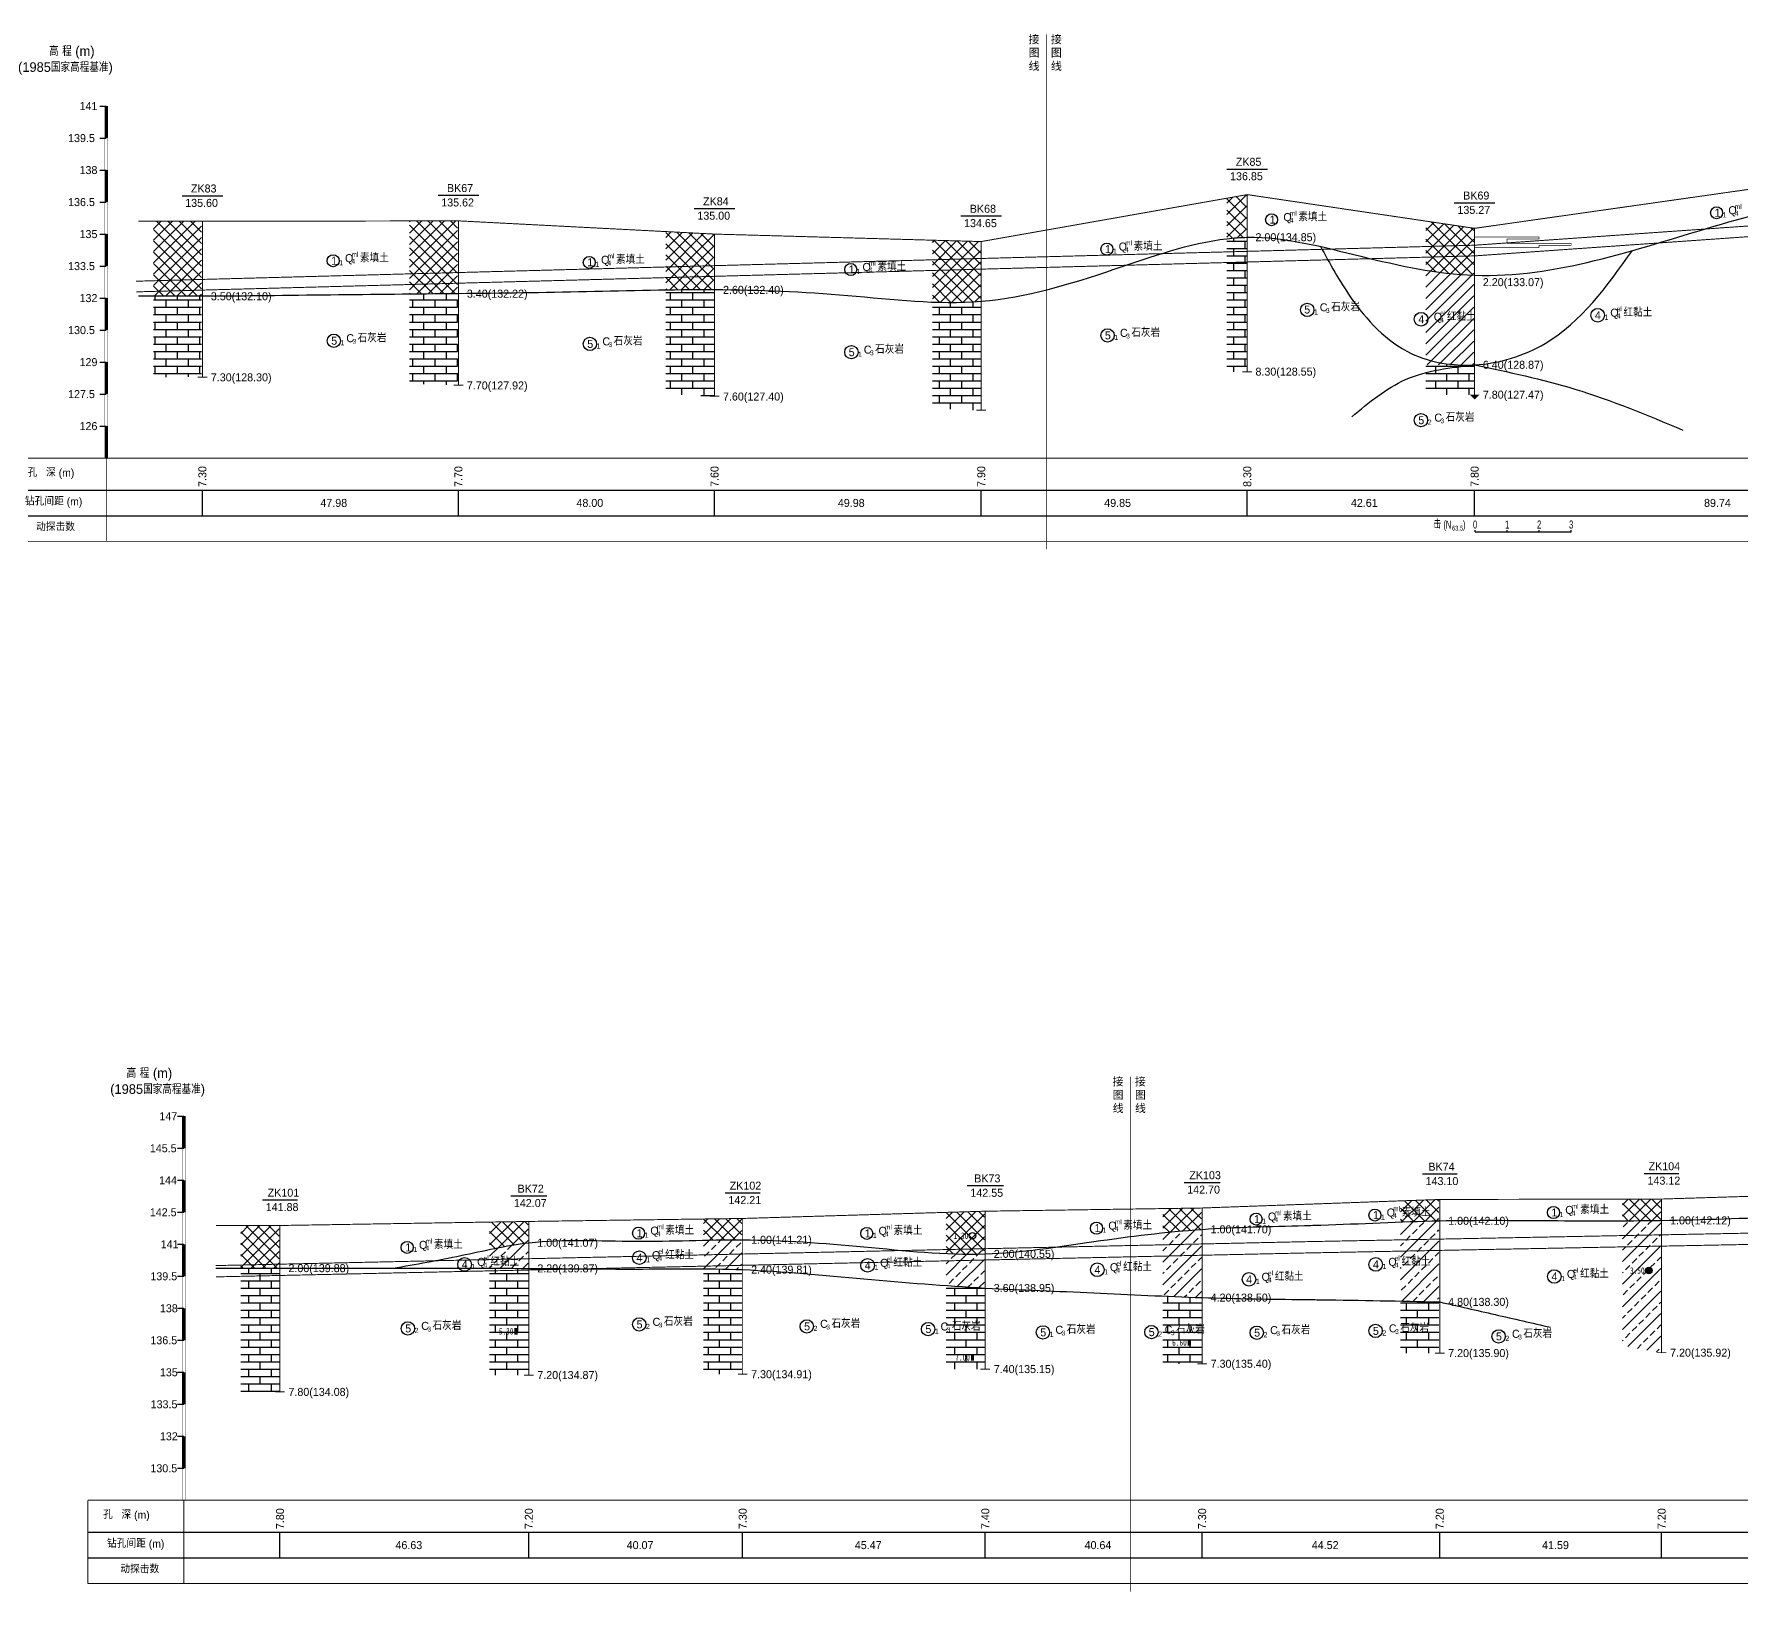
# Model space of a CAD drawing. Header units: inches. Extents: x -205 to 12199, y -11610 to -150.
# Drawn here: x 151 to 685, y -7888 to -7401 of the extents above; entities that cross this region are included whole.
import ezdxf
from ezdxf.enums import TextEntityAlignment as Align

# ---------------------------------------------------------------- set-up
doc = ezdxf.new("R2010")
doc.units = ezdxf.units.IN
doc.header["$MEASUREMENT"] = 0
doc.linetypes.add('ACAD_ISO03W100', pattern=[30, 12, -18])
doc.linetypes.add('ACAD_ISO05W100', pattern=[34, 24, -3, 0.5, -3, 0.5, -3])
for name, color, linetype in [('GiCAD_PouMian', 7, 'Continuous'), ('GICAD_QUYANG', 7, 'Continuous'), ('地质-原位曲线', 7, 'Continuous'), ('地质-图框', 7, 'Continuous'), ('地质-地层符号', 3, 'Continuous'), ('地质-地层线', 7, 'Continuous'), ('地质-地面线', 7, 'Continuous'), ('地质-填充花纹', 4, 'Continuous'), ('地质-文字', 7, 'Continuous'), ('地质-标注栏', 7, 'Continuous'), ('地质-钻孔', 7, 'Continuous'), ('管底', 7, 'Continuous'), ('红线', 1, 'ACAD_ISO05W100')]:
    doc.layers.add(name, color=color, linetype=linetype)
doc.styles.add('LZ_PMT_LINE', font='', dxfattribs={"height": 2})
doc.styles.get("Standard").update_dxf_attribs({"font": ''})
doc.styles.add('地层编号', font='Comfont.shx', dxfattribs={"width": 0.7, "height": 2.5, "bigfont": 'Hztxt12a.shx'})
doc.styles.add('层底标注', font='Comfont.shx', dxfattribs={"width": 0.7, "height": 2.5, "bigfont": 'Hztxt12a.shx'})
doc.styles.add('岩土名称', font='Comfont.shx', dxfattribs={"width": 0.7, "height": 2.5, "bigfont": 'Hztxt12a.shx'})
doc.styles.add('时代', font='Comfont.shx', dxfattribs={"width": 0.7, "height": 2.5, "bigfont": 'Hztxt12a.shx'})
doc.styles.add('标注栏数据', font='Comfont.shx', dxfattribs={"width": 0.7, "height": 2.5, "bigfont": 'Hztxt12a.shx'})
doc.styles.add('钻孔标注', font='Comfont.shx', dxfattribs={"width": 0.7, "height": 2.5, "bigfont": 'Hztxt12a.shx'})
doc.styles.add('高程系统', font='Comfont.shx', dxfattribs={"width": 0.7, "height": 3, "bigfont": 'Hztxt12a.shx'})
doc.styles.get('LZ_PMT_LINE').set_extended_font_data('SimSun')
doc.styles.get('Standard').set_extended_font_data('SimSun')
doc.linetypes.add('bzhjcx', pattern='A,0.001,[2,XX1.shx,S=1,R=0,X=1,Y=0],-2', length=2.001)
doc.linetypes.add('swx', pattern='A,7,-1.5,["●",LZ_PMT_LINE,S=0.05,R=0,X=0,Y=0],-1.5', length=10)
pattern_1 = [(0, (-3933.787, -10704.2148), (0, 2.3), []), (90, (-3933.787, -10704.2148), (-3.5, 2.3), [2.3, -2.3])]
pattern_2 = [(45, (-3933.787, -10704.2148), (-1.767767, 1.767767), []), (135, (-3933.787, -10704.2148), (-1.767767, -1.767767), [])]
pattern_3 = [(0, (-4023.787, -10704.2148), (0, 2.3), []), (90, (-4023.787, -10704.2148), (-3.5, 2.3), [2.3, -2.3])]
pattern_4 = [(45, (-4023.787, -10704.2148), (-1.767767, 1.767767), []), (135, (-4023.787, -10704.2148), (-1.767767, -1.767767), [])]
pattern_5 = [(0, (-24802.9563, -7947.1081), (0, 2.3), []), (90, (-24802.9563, -7947.108), (-3.5, 2.3), [2.3, -2.3])]
pattern_6 = [(45, (-24802.9563, -7947.1081), (-1.76776695, 1.76776695), []), (135, (-24802.9563, -7947.1081), (-1.76776695, -1.76776695), [])]
pattern_7 = [(45, (-24802.9563, -7947.108), (-3.5355339, 3.5355339), []), (45, (-24799.421, -7947.108), (-3.5355339, 3.5355339), [2, -1])]
pattern_8 = [(45, (-24892.9563, -7947.108), (-3.5355339, 3.5355339), []), (45, (-24889.421, -7947.108), (-3.5355339, 3.5355339), [2, -1])]
pattern_9 = [(45, (-24892.9563, -7947.1081), (-1.76776695, 1.76776695), []), (135, (-24892.9563, -7947.1081), (-1.76776695, -1.76776695), [])]

# ---------------------------------------------------------------- blocks, each defined once
blk = doc.blocks.new('gkqy_yan.dwg不标', base_point=(0, -1))
at = {"color": 7}
blk.add_solid([(-0.5, -2), (-0.5, 0), (0.5, -2), (0.5, 0)], dxfattribs=at)
blk = doc.blocks.new('gkqy_rao.dwg不标')
at = {"layer": 'GICAD_QUYANG', "color": 7}
blk.add_circle((0, 0), 1, dxfattribs=at)
blk = doc.blocks.new('gkqy_yuan.dwg不标')
at = {"layer": 'GiCAD_PouMian'}
h = blk.add_hatch(color=7, dxfattribs=at)
edge = h.paths.add_edge_path()
edge.add_arc((0, 0), 1, 0, 360)
at = {"layer": 'GICAD_QUYANG', "color": 7}
blk.add_circle((0, 0), 1, dxfattribs=at)

msp = doc.modelspace()

# ---------------------------------------------------------------- hatches: boundary and pattern name
at = {"layer": '地质-填充花纹', "linetype": 'Continuous'}
h = msp.add_hatch(dxfattribs=at)
h.set_pattern_fill('GKSTT', scale=0.5, style=0, pattern_type=2)
h.set_pattern_definition(pattern_4)
h.paths.add_polyline_path([(530.10968, -7464.66009), (524.00278, -7465.07482), (524.00278, -7452.43195), (530.10968, -7451.35391)])
h = msp.add_hatch(dxfattribs=at)
h.set_pattern_fill('GKSTT', scale=0.5, style=0, pattern_type=2)
h.set_pattern_definition(pattern_2)
h.paths.add_polyline_path([(203.75278, -7482.97645), (188.75278, -7482.97645), (188.75278, -7459.64311), (203.75278, -7459.64311)])
h = msp.add_hatch(dxfattribs=at)
h.set_pattern_fill('GKSTT', scale=0.5, style=0, pattern_type=2)
h.set_pattern_definition(pattern_2)
h.paths.add_polyline_path([(283.72056, -7482.179), (273.98516, -7482.27553), (268.98538, -7482.32259), (268.72056, -7482.32507), (268.72056, -7459.53526), (283.72056, -7459.51027)])
h = msp.add_hatch(dxfattribs=at)
h.set_pattern_fill('GKSTT', scale=0.5, style=0, pattern_type=2)
h.set_pattern_definition(pattern_4)
h.paths.add_polyline_path([(601.12475, -7461.80604), (601.12475, -7476.4934), (595.32355, -7476.11316), (590.35657, -7475.54255), (586.12475, -7474.89689), (586.12475, -7459.58116)])
h = msp.add_hatch(dxfattribs=at)
h.set_pattern_fill('GKSTT', scale=0.5, style=0, pattern_type=2)
h.set_pattern_definition(pattern_2)
h.paths.add_polyline_path([(363.72113, -7463.63024), (363.72113, -7480.97615), (358.96498, -7480.9697), (353.96508, -7480.9997), (348.96544, -7481.05973), (348.72113, -7481.0638), (348.72113, -7462.85525)])
h = msp.add_hatch(dxfattribs=at)
h.set_pattern_fill('GKSTT', scale=0.5, style=0, pattern_type=2)
h.set_pattern_definition(pattern_2)
h.paths.add_polyline_path([(447.02494, -7465.96952), (447.02494, -7484.65557), (440.53736, -7484.97666), (435.53764, -7484.97857), (432.02494, -7484.86362), (432.02494, -7465.54937)])
h = msp.add_hatch(dxfattribs=at)
h.set_pattern_fill('GKSHY', scale=0.5, style=0, pattern_type=2)
h.set_pattern_definition(pattern_3)
h.paths.add_polyline_path([(530.10968, -7506.64311), (524.00278, -7506.64311), (524.00278, -7465.07482), (530.10968, -7464.66009)])
h = msp.add_hatch(dxfattribs=at)
h.set_pattern_fill('GKNXT', scale=0.5, style=0, pattern_type=2)
h.set_pattern_definition([(45, (-4023.787, -10704.2148), (-1.767767, 1.767767), [])])
h.paths.add_polyline_path([(590.35657, -7475.54255), (595.32355, -7476.11316), (601.12475, -7476.4934), (601.12475, -7504.50979), (586.12475, -7504.50979), (586.12475, -7474.89689)])
h = msp.add_hatch(dxfattribs=at)
h.set_pattern_fill('GKSHY', scale=0.5, style=0, pattern_type=2)
h.set_pattern_definition(pattern_1)
h.paths.add_polyline_path([(203.75278, -7508.3088), (199.0031, -7508.29009), (194.00327, -7508.30978), (188.75278, -7508.30978), (188.75278, -7482.97645), (203.75278, -7482.97645)])
h = msp.add_hatch(dxfattribs=at)
h.set_pattern_fill('GKSHY', scale=0.5, style=0, pattern_type=2)
h.set_pattern_definition(pattern_1)
h.paths.add_polyline_path([(283.72056, -7510.83452), (278.63997, -7510.6585), (273.30859, -7510.49456), (268.72056, -7510.35855), (268.72056, -7482.32507), (268.98538, -7482.32259), (273.98516, -7482.27553), (283.72056, -7482.179)])
h = msp.add_hatch(dxfattribs=at)
h.set_pattern_fill('GKSHY', scale=0.5, style=0, pattern_type=2)
h.set_pattern_definition(pattern_1)
h.paths.add_polyline_path([(363.72113, -7480.97615), (363.72113, -7514.29843), (358.63829, -7514.06689), (353.30475, -7513.83956), (348.72113, -7513.64786), (348.72113, -7481.0638), (348.96544, -7481.05973), (353.96508, -7480.9997), (358.96498, -7480.9697)])
h = msp.add_hatch(dxfattribs=at)
h.set_pattern_fill('GKSHY', scale=0.5, style=0, pattern_type=2)
h.set_pattern_definition(pattern_1)
h.paths.add_polyline_path([(447.02494, -7518.64244), (441.73381, -7518.62652), (436.1762, -7518.24972), (432.02494, -7517.89654), (432.02494, -7484.86362), (435.53764, -7484.97857), (440.53736, -7484.97666), (447.02494, -7484.65557)])
h = msp.add_hatch(dxfattribs=at)
h.set_pattern_fill('GKSHY', scale=0.5, style=0, pattern_type=2)
h.set_pattern_definition(pattern_3)
h.paths.add_polyline_path([(601.12475, -7513.84313), (586.12475, -7513.84313), (586.12475, -7504.50979), (601.12475, -7504.50979)])
h = msp.add_hatch(dxfattribs=at)
h.set_pattern_fill('GKSTT', scale=0.5, style=0, pattern_type=2)
h.set_pattern_definition(pattern_9)
h.paths.add_polyline_path([(590.21784, -7771.96558), (583.34573, -7772.15328), (578.34879, -7772.32808), (578.21784, -7772.33318), (578.21784, -7765.73234), (590.21784, -7765.30107)])
h = msp.add_hatch(dxfattribs=at)
h.set_pattern_fill('GKSTT', scale=0.5, style=0, pattern_type=2)
h.set_pattern_definition(pattern_9)
h.paths.add_polyline_path([(659.53232, -7771.82814), (650.12489, -7771.92802), (647.53232, -7771.93904), (647.53232, -7765.18238), (659.53232, -7765.15931)])
h = msp.add_hatch(dxfattribs=at)
h.set_pattern_fill('GKSTT', scale=0.5, style=0, pattern_type=2)
h.set_pattern_definition(pattern_6)
h.paths.add_polyline_path([(372.50069, -7777.89375), (364.35342, -7777.94823), (360.50069, -7778.02651), (360.50069, -7771.39661), (372.50069, -7771.22891)])
h = msp.add_hatch(dxfattribs=at)
h.set_pattern_fill('GKSTT', scale=0.5, style=0, pattern_type=2)
h.set_pattern_definition(pattern_6)
h.paths.add_polyline_path([(448.28356, -7782.29311), (440.55172, -7782.32412), (436.28356, -7782.1735), (436.28356, -7769.32516), (448.28356, -7768.96625)])
h = msp.add_hatch(dxfattribs=at)
h.set_pattern_fill('GKSTT', scale=0.5, style=0, pattern_type=2)
h.set_pattern_definition(pattern_6)
h.paths.add_polyline_path([(516.01709, -7774.64631), (507.20773, -7775.38056), (504.01709, -7775.71014), (504.01709, -7768.13966), (516.01709, -7767.9625)])
h = msp.add_hatch(dxfattribs=at)
h.set_pattern_fill('GKSTT', scale=0.5, style=0, pattern_type=2)
h.set_pattern_definition(pattern_6)
h.paths.add_polyline_path([(227.98974, -7786.75876), (215.98974, -7786.75876), (215.98974, -7773.42543), (227.98974, -7773.42543)])
h = msp.add_hatch(dxfattribs=at)
h.set_pattern_fill('GKSTT', scale=0.5, style=0, pattern_type=2)
h.set_pattern_definition(pattern_6)
h.paths.add_polyline_path([(305.71466, -7778.86271), (299.4608, -7779.79596), (294.55041, -7780.73761), (293.71466, -7780.91348), (293.71466, -7772.35838), (305.71466, -7772.16282)])
h = msp.add_hatch(dxfattribs=at)
h.set_pattern_fill('GKFZNT', scale=0.5, style=0, pattern_type=2)
h.set_pattern_definition(pattern_7)
h.paths.add_polyline_path([(516.01709, -7795.94932), (507.37326, -7795.62106), (504.01709, -7795.47247), (504.01709, -7775.71014), (507.20773, -7775.38056), (516.01709, -7774.64631)])
h = msp.add_hatch(dxfattribs=at)
h.set_pattern_fill('GKFZNT', scale=0.5, style=0, pattern_type=2)
h.set_pattern_definition(pattern_8)
h.paths.add_polyline_path([(590.21784, -7797.28709), (583.36283, -7797.15002), (578.3638, -7797.05183), (578.21784, -7797.04905), (578.21784, -7772.33318), (578.34879, -7772.32808), (583.34573, -7772.15328), (590.21784, -7771.96558)])
h = msp.add_hatch(dxfattribs=at)
h.set_pattern_fill('GKFZNT', scale=0.5, style=0, pattern_type=2)
h.set_pattern_definition(pattern_8)
h.paths.add_polyline_path([(659.53232, -7813.11705), (654.79925, -7812.32624), (649.8309, -7811.35483), (647.53232, -7810.85065), (647.53232, -7771.93904), (650.12489, -7771.92802), (659.53232, -7771.82814)])
h = msp.add_hatch(dxfattribs=at)
h.set_pattern_fill('GKFZNT', scale=0.5, style=0, pattern_type=2)
h.set_pattern_definition(pattern_7)
h.paths.add_polyline_path([(305.71466, -7786.82445), (297.10219, -7786.79149), (293.71466, -7786.78677), (293.71466, -7780.91348), (294.55041, -7780.73761), (299.4608, -7779.79596), (305.71466, -7778.86271)])
h = msp.add_hatch(dxfattribs=at)
h.set_pattern_fill('GKFZNT', scale=0.5, style=0, pattern_type=2)
h.set_pattern_definition(pattern_7)
h.paths.add_polyline_path([(372.50069, -7787.21919), (364.35731, -7787.01638), (360.50069, -7786.98116), (360.50069, -7778.02651), (364.35342, -7777.94823), (372.50069, -7777.89375)])
h = msp.add_hatch(dxfattribs=at)
h.set_pattern_fill('GKSHY', scale=0.5, style=0, pattern_type=2)
h.set_pattern_definition(pattern_5)
h.paths.add_polyline_path([(227.98974, -7825.42543), (218.23922, -7825.42543), (215.98974, -7825.41989), (215.98974, -7786.75876), (227.98974, -7786.75876)])
h = msp.add_hatch(dxfattribs=at)
h.set_pattern_fill('GKSHY', scale=0.5, style=0, pattern_type=2)
h.set_pattern_definition(pattern_5)
h.paths.add_polyline_path([(297.10219, -7786.79149), (305.71466, -7786.82445), (305.71466, -7820.15874), (293.71466, -7820.15874), (293.71466, -7786.78677)])
h = msp.add_hatch(dxfattribs=at)
h.set_pattern_fill('GKSHY', scale=0.5, style=0, pattern_type=2)
h.set_pattern_definition(pattern_5)
h.paths.add_polyline_path([(364.35731, -7787.01638), (372.50069, -7787.21919), (372.50069, -7819.89208), (360.50069, -7819.89208), (360.50069, -7786.98116)])
h = msp.add_hatch(dxfattribs=at)
h.set_pattern_fill('GKFZNT', scale=0.5, style=0, pattern_type=2)
h.set_pattern_definition(pattern_7)
h.paths.add_polyline_path([(440.55172, -7782.32412), (448.28356, -7782.29311), (448.28356, -7792.94359), (440.54666, -7792.47382), (436.28356, -7792.18219), (436.28356, -7782.1735)])
h = msp.add_hatch(dxfattribs=at)
h.set_pattern_fill('GKSHY', scale=0.5, style=0, pattern_type=2)
h.set_pattern_definition(pattern_5)
h.paths.add_polyline_path([(440.54666, -7792.47382), (448.28356, -7792.94359), (448.28356, -7818.2921), (436.28356, -7818.2921), (436.28356, -7792.18219)])
h = msp.add_hatch(dxfattribs=at)
h.set_pattern_fill('GKSHY', scale=0.5, style=0, pattern_type=2)
h.set_pattern_definition(pattern_5)
h.paths.add_polyline_path([(507.37326, -7795.62106), (516.01709, -7795.94932), (516.01709, -7816.62548), (504.01709, -7816.62548), (504.01709, -7795.47247)])
h = msp.add_hatch(dxfattribs=at)
h.set_pattern_fill('GKSHY', scale=0.5, style=0, pattern_type=2)
h.set_pattern_definition([(0, (-24892.9563, -7947.1081), (0, 2.3), []), (90, (-24892.9563, -7947.108), (-3.5, 2.3), [2.3, -2.3])])
h.paths.add_polyline_path([(578.3638, -7797.05183), (583.36283, -7797.15002), (590.21784, -7797.28709), (590.21784, -7813.29208), (578.21784, -7813.29208), (578.21784, -7797.04905)])

# ---------------------------------------------------------------- linework, layer by layer
msp.add_spline([(553.24743, -7467.52411), (562.62701, -7483.32528), (581.59373, -7500.93727), (601.37475, -7504.50979), (623.41011, -7497.80293), (650.64316, -7468.80422)], degree=3)
at = {"layer": '地质-原位曲线', "color": 7, "linetype": 'Continuous'}
for p, q in [((601.52455, -7556.64304), (601.52455, -7556.14304)), ((601.52455, -7556.64304), (631.52455, -7556.64304)), ((611.52455, -7556.64304), (611.52455, -7556.14304)), ((621.52455, -7556.64304), (621.52455, -7556.14304)), ((631.52455, -7556.64304), (631.52455, -7556.14304))]:
    msp.add_line(p, q, dxfattribs=at)
at = {"layer": '地质-原位曲线', "color": 7, "linetype": 'Continuous', "const_width": 0.2, "flags": 128}
msp.add_lwpolyline([(601.52455, -7464.50974), (621.52455, -7464.50974), (621.52455, -7465.17648), (611.52455, -7465.17648), (611.52455, -7465.84323), (611.52455, -7465.84323), (611.52455, -7466.50974), (631.52455, -7466.50974), (631.52455, -7467.17648), (621.52455, -7467.17648), (621.52455, -7467.84323), (601.52455, -7467.84323)], dxfattribs=at)
at = {"layer": '地质-地层符号', "color": 7, "linetype": 'Continuous'}
for centre, major_axis in [((676.94926, -7456.98101), (0, 1.875)), ((537.95835, -7459.1361), (0, 1.875)), ((486.51171, -7468.34071), (0, 1.875)), ((244.85952, -7471.96928), (0, 1.875)), ((324.8437, -7472.4693), (0, 1.875)), ((406.49589, -7474.70263), (0, 1.875)), ((549.11326, -7487.32591), (0, 2.08333)), ((584.66246, -7490.25541), (0, 2.125)), ((639.80824, -7488.99443), (0, 2.125)), ((486.72005, -7495.29894), (0, 2.08333)), ((245.06786, -7496.96723), (0, 2.08333)), ((325.05203, -7497.96847), (0, 2.08333)), ((406.70422, -7500.54377), (0, 2.08333)), ((584.62079, -7521.78932), (0, 2.08333)), ((533.12841, -7771.42407), (0, 1.875)), ((570.22879, -7770.16843), (0, 1.875)), ((626.00008, -7769.35879), (0, 1.875)), ((340.23268, -7775.82541), (0, 1.875)), ((411.51712, -7775.89209), (0, 1.875)), ((483.27532, -7774.25879), (0, 1.875)), ((267.9772, -7780.27579), (0, 1.875)), ((340.48268, -7783.49208), (0, 2.125)), ((285.89195, -7785.59593), (0, 2.125)), ((411.76712, -7785.89209), (0, 2.125)), ((483.52532, -7787.25879), (0, 2.125)), ((570.47879, -7785.58449), (0, 2.125)), ((626.25008, -7789.35881), (0, 2.125)), ((530.89051, -7790.2529), (0, 2.125)), ((340.44101, -7804.32541), (0, 2.08333)), ((392.78024, -7804.95093), (0, 2.08333)), ((268.18553, -7805.59208), (0, 2.08333)), ((430.67117, -7805.79016), (0, 2.08333)), ((466.55077, -7806.82374), (0, 2.08333)), ((500.41704, -7806.74128), (0, 2.08333)), ((533.33675, -7806.92248), (0, 2.08333)), ((570.43712, -7806.36182), (0, 2.08333)), ((608.8793, -7808.07537), (0, 2.08333))]:
    msp.add_ellipse(centre, major_axis=major_axis, ratio=1, dxfattribs=at)
at = {"layer": '地质-地层线', "color": 7, "lineweight": 25}
for points, knots in [([(524.00278, -7465.07482), (526.11835, -7464.83134), (539.98438, -7463.84905), (565.88859, -7470.89254), (614.66483, -7481.59818), (676.25311, -7459.60716), (741.39652, -7444.61143), (799.37413, -7444.2276), (836.98624, -7441.08927), (858.56268, -7441.27969), (864.00278, -7441.38216)], [342.330614783, 342.330614783, 342.330614783, 342.330614783, 348.823856721, 384.82371265, 420.823568579, 497.155686574, 573.48780457, 621.916743121, 670.345681672, 686.666267052, 686.666267052, 686.666267052, 686.666267052]), ([(548.23974, -7773.4384), (549.94918, -7773.39337), (564.036, -7772.9991), (589.63542, -7771.59205), (625.12665, -7771.92782), (661.17857, -7772.0462), (698.59892, -7770.68368), (735.45323, -7769.01025), (770.36974, -7769.93959), (804.59547, -7770.34706), (840.07283, -7770.49713), (868.43415, -7771.98023), (884.44526, -7770.87909), (888.23974, -7770.54884)], [286.0034876, 286.0034876, 286.0034876, 286.0034876, 291.130295778, 328.254623663, 362.911927626, 397.569231589, 436.404456857, 475.239682125, 508.196489152, 541.153296178, 577.917993341, 614.682690505, 626.113132242, 626.113132242, 626.113132242, 626.113132242]), ([(263.56925, -7786.78905), (270.64203, -7785.53258), (284.78759, -7783.01962), (309.73813, -7777.05386), (339.40618, -7779.03574), (374.27199, -7777.13835), (410.62855, -7779.85161), (447.29222, -7783.97572), (482.40315, -7778.24978), (515.52632, -7774.07377), (537.5707, -7773.71945), (548.23974, -7773.4384)], [0, 0, 0, 0, 21.568442891, 43.136885782, 76.533160695, 109.929435608, 147.884681706, 185.839927804, 219.922947849, 254.005967893, 286.0034876, 286.0034876, 286.0034876, 286.0034876]), ([(208.23974, -7786.75876), (211.57307, -7786.75885), (218.23974, -7786.75903), (236.68291, -7786.75648), (252.97043, -7786.77873), (278.87866, -7786.80406), (304.14408, -7786.70886), (339.35115, -7787.19998), (374.31168, -7786.59153), (410.63923, -7790.20848), (447.15165, -7793.16897), (482.40643, -7794.32987), (515.61891, -7796.18359), (537.58002, -7796.42381), (548.23974, -7796.55833)], [0, 0, 0, 0, 10, 20, 55.329524618, 58.862477922, 97.724955844, 131.118569051, 164.512182259, 202.511899321, 240.511616383, 274.411587282, 308.31155818, 340.2901924, 340.2901924, 340.2901924, 340.2901924]), ([(548.23974, -7796.55833), (549.94901, -7796.5799), (564.02714, -7796.76134), (578.10191, -7797.04387), (590.46784, -7797.29208)], [340.2901924, 340.2901924, 340.2901924, 340.2901924, 345.417922422, 382.524286663, 382.524286663, 382.524286663, 382.524286663])]:
    msp.add_open_spline(points, degree=3, knots=knots, dxfattribs=at)
at = {"layer": '地质-地层线', "color": 7, "linetype": 'bzhjcx', "lineweight": 25}
msp.add_open_spline([(184.00278, -7482.97645), (187.33611, -7482.97547), (194.00276, -7482.97352), (213.99826, -7483.00277), (243.98562, -7482.52036), (283.97983, -7482.21387), (323.96251, -7481.68283), (364.56446, -7480.49731), (405.53811, -7482.21006), (447.93018, -7487.58914), (486.69066, -7475.73151), (512.1968, -7466.43356), (524.00278, -7465.07482)], degree=3, knots=[0, 0, 0, 0, 10, 20, 59.985889648, 99.971779296, 139.976565367, 179.981351438, 221.673581057, 263.365810677, 306.094833699, 342.330614783, 342.330614783, 342.330614783, 342.330614783], dxfattribs=at)
for points in [[(562.9797, -7520.7015), (579.7742, -7509.11522), (601.37475, -7504.50979)], [(601.37475, -7504.50979), (632.69529, -7512.08844), (666.43291, -7524.86305)], [(590.46784, -7797.29208), (607.79596, -7801.25865), (625.12408, -7805.22522)]]:
    msp.add_spline(points, degree=3, dxfattribs=at)
at = {"layer": '地质-地面线', "color": 0, "linetype": 'Continuous', "const_width": 0.3}
for points in [[(524.00278, -7452.43195), (530.35968, -7451.30978), (601.37475, -7461.84312), (750.94082, -7440.57645), (847.6894, -7435.97653), (864.00278, -7435.27096)], [(184.00278, -7459.64311), (204.00278, -7459.64311), (283.97056, -7459.50985), (363.97113, -7463.64315), (447.27494, -7465.97653), (524.00278, -7452.43195)]]:
    msp.add_lwpolyline(points, dxfattribs=at)
at = {"layer": '地质-地面线', "color": 7, "linetype": 'Continuous', "const_width": 0.3}
for points in [[(548.23974, -7766.80973), (590.46784, -7765.29208), (659.78232, -7765.15883), (737.41568, -7762.75882), (803.3236, -7763.62542), (876.8462, -7764.62548), (888.23974, -7763.54019)], [(208.23974, -7773.42543), (228.23974, -7773.42543), (305.96466, -7772.15874), (372.75069, -7771.22542), (448.53356, -7768.95877), (516.26709, -7767.95881), (548.23974, -7766.80973)]]:
    msp.add_lwpolyline(points, dxfattribs=at)
at = {"layer": '地质-文字', "color": 0, "linetype": 'Continuous'}
for p, q in [((172.00278, -7423.64315), (174.00278, -7423.64315)), ((172.00278, -7433.64315), (174.00278, -7433.64315)), ((172.00278, -7443.64315), (174.00278, -7443.64315)), ((172.00278, -7453.64315), (174.00278, -7453.64315)), ((172.00278, -7463.64315), (174.00278, -7463.64315)), ((172.00278, -7473.64315), (174.00278, -7473.64315)), ((172.00278, -7483.64315), (174.00278, -7483.64315)), ((172.00278, -7493.64315), (174.00278, -7493.64315)), ((172.00278, -7503.64315), (174.00278, -7503.64315)), ((172.00278, -7513.64315), (174.00278, -7513.64315)), ((172.00278, -7523.64315), (174.00278, -7523.64315))]:
    msp.add_line(p, q, dxfattribs=at)
at = {"layer": '地质-文字', "color": 7, "linetype": 'Continuous'}
for p, q in [((196.23974, -7739.29212), (198.23974, -7739.29212)), ((196.23974, -7749.29212), (198.23974, -7749.29212)), ((196.23974, -7759.29212), (198.23974, -7759.29212)), ((196.23974, -7769.29212), (198.23974, -7769.29212)), ((196.23974, -7779.29212), (198.23974, -7779.29212)), ((196.23974, -7789.29212), (198.23974, -7789.29212)), ((196.23974, -7799.29212), (198.23974, -7799.29212)), ((196.23974, -7809.29212), (198.23974, -7809.29212)), ((196.23974, -7819.29212), (198.23974, -7819.29212)), ((196.23974, -7829.29212), (198.23974, -7829.29212)), ((196.23974, -7839.29212), (198.23974, -7839.29212)), ((196.23974, -7849.29212), (198.23974, -7849.29212))]:
    msp.add_line(p, q, dxfattribs=at)
at = {"layer": '地质-文字', "color": 0, "linetype": 'Continuous', "flags": 128}
for points, const_width in [([(173.50278, -7423.64315), (173.50278, -7533.64315)], 0.1), ([(174.00278, -7423.64315), (174.00278, -7433.64315)], 1), ([(174.50278, -7423.69239), (174.50278, -7533.64315)], 0.1), ([(174.00278, -7443.64315), (174.00278, -7453.64315)], 1), ([(174.00278, -7463.64315), (174.00278, -7473.64315)], 1), ([(174.00278, -7483.64315), (174.00278, -7493.64315)], 1), ([(174.00278, -7503.64315), (174.00278, -7513.64315)], 1), ([(174.00278, -7523.64315), (174.00278, -7533.64315)], 1)]:
    msp.add_lwpolyline(points, dxfattribs=dict(at, const_width=const_width))
at = {"layer": '地质-文字', "color": 7, "linetype": 'Continuous', "flags": 128}
for points, const_width in [([(197.73974, -7739.29212), (198.73974, -7739.29212)], 0.1), ([(197.73974, -7739.29212), (197.73974, -7859.29212)], 0.1), ([(198.23974, -7739.29212), (198.23974, -7749.29212)], 1), ([(198.73974, -7739.29212), (198.73974, -7859.29212)], 0.1), ([(198.23974, -7759.29212), (198.23974, -7769.29212)], 1), ([(198.23974, -7779.29212), (198.23974, -7789.29212)], 1), ([(198.23974, -7799.29212), (198.23974, -7809.29212)], 1), ([(198.23974, -7819.29212), (198.23974, -7829.29212)], 1), ([(198.23974, -7839.29212), (198.23974, -7849.29212)], 1), ([(198.23974, -7859.29212), (198.23974, -7859.29212)], 1)]:
    msp.add_lwpolyline(points, dxfattribs=dict(at, const_width=const_width))
at = {"layer": '地质-标注栏', "color": 7, "linetype": 'Continuous', "const_width": 0.3}
for points in [[(144.00258, -7533.64304), (534.00258, -7533.64304)], [(174.00258, -7533.64304), (174.00258, -7559.64304)], [(484.00258, -7533.64304), (874.00258, -7533.64304)], [(144.00258, -7559.64304), (534.00258, -7559.64304)], [(484.00258, -7559.64304), (874.00258, -7559.64304)], [(168.23896, -7859.29212), (558.23896, -7859.29212)], [(168.23896, -7859.29212), (168.23896, -7885.29212)], [(198.23896, -7859.29212), (198.23896, -7885.29212)], [(508.23896, -7859.29212), (898.23896, -7859.29212)], [(168.23896, -7885.29212), (558.23896, -7885.29212)], [(508.23896, -7885.29212), (898.23896, -7885.29212)]]:
    msp.add_lwpolyline(points, dxfattribs=at)
at = {"layer": '地质-标注栏', "color": 7, "linetype": 'Continuous'}
for points in [[(144.00258, -7543.64304), (534.00258, -7543.64304)], [(204.00278, -7551.64304), (204.00278, -7543.64304)], [(283.97056, -7551.64304), (283.97056, -7543.64304)], [(283.97056, -7551.64304), (283.97056, -7543.64304)], [(363.97113, -7551.64304), (363.97113, -7543.64304)], [(363.97113, -7551.64304), (363.97113, -7543.64304)], [(447.27494, -7551.64304), (447.27494, -7543.64304)], [(447.27494, -7551.64304), (447.27494, -7543.64304)], [(484.00258, -7543.64304), (874.00258, -7543.64304)], [(530.35968, -7551.64304), (530.35968, -7543.64304)], [(530.35968, -7551.64304), (530.35968, -7543.64304)], [(601.37475, -7551.64304), (601.37475, -7543.64304)], [(601.37475, -7551.64304), (601.37475, -7543.64304)], [(144.00258, -7551.64304), (534.00258, -7551.64304)], [(484.00258, -7551.64304), (874.00258, -7551.64304)], [(168.23896, -7869.29212), (558.23896, -7869.29212)], [(228.23974, -7877.29212), (228.23974, -7869.29212)], [(305.96466, -7877.29212), (305.96466, -7869.29212)], [(305.96466, -7877.29212), (305.96466, -7869.29212)], [(372.75069, -7877.29212), (372.75069, -7869.29212)], [(372.75069, -7877.29212), (372.75069, -7869.29212)], [(448.53356, -7877.29212), (448.53356, -7869.29212)], [(448.53356, -7877.29212), (448.53356, -7869.29212)], [(508.23896, -7869.29212), (898.23896, -7869.29212)], [(516.26709, -7877.29212), (516.26709, -7869.29212)], [(516.26709, -7877.29212), (516.26709, -7869.29212)], [(590.46784, -7877.29212), (590.46784, -7869.29212)], [(590.46784, -7877.29212), (590.46784, -7869.29212)], [(659.78232, -7877.29212), (659.78232, -7869.29212)], [(659.78232, -7877.29212), (659.78232, -7869.29212)], [(168.23896, -7877.29212), (558.23896, -7877.29212)], [(508.23896, -7877.29212), (898.23896, -7877.29212)]]:
    msp.add_lwpolyline(points, dxfattribs=at)
at = {"layer": '地质-钻孔', "color": 7, "linetype": 'Continuous'}
for p, q in [((523.99672, -7443.30978), (536.72279, -7443.30978)), ((197.63979, -7451.64304), (210.36586, -7451.64304)), ((277.60756, -7451.50974), (290.33363, -7451.50974)), ((357.60805, -7455.64304), (370.33412, -7455.64304)), ((595.01186, -7453.84323), (607.73793, -7453.84323)), ((440.91176, -7457.97653), (453.63783, -7457.97653)), ((510.61201, -7759.95881), (521.92256, -7759.95881)), ((585.06318, -7757.29208), (595.87178, -7757.29208)), ((654.37764, -7757.15882), (665.18623, -7757.15882)), ((222.79365, -7765.42542), (233.68623, -7765.42542)), ((300.30928, -7764.15875), (311.61982, -7764.15875)), ((367.30342, -7763.22541), (378.19795, -7763.22541)), ((442.87959, -7760.95876), (454.18818, -7760.95876))]:
    msp.add_line(p, q, dxfattribs=at)
at = {"layer": '地质-钻孔', "color": 7, "const_width": 0.3, "flags": 128}
for points in [[(530.35968, -7451.30978), (530.35968, -7506.64311)], [(204.00278, -7459.64311), (204.00278, -7508.30978)], [(283.97056, -7459.50985), (283.97056, -7510.84318)], [(601.37475, -7461.84312), (601.37475, -7513.84313)], [(363.97113, -7463.64315), (363.97113, -7514.30982)], [(447.27494, -7465.97653), (447.27494, -7518.64319)], [(590.46784, -7765.29208), (590.46784, -7813.29208)], [(659.78232, -7765.15882), (659.78232, -7813.15882)], [(372.75069, -7771.22541), (372.75069, -7819.89208)], [(448.53356, -7768.95877), (448.53356, -7818.2921)], [(516.26709, -7767.95881), (516.26709, -7816.62548)], [(228.23974, -7773.42542), (228.23974, -7825.42543)], [(305.96466, -7772.15874), (305.96466, -7820.15874)]]:
    msp.add_lwpolyline(points, dxfattribs=at)
at = {"layer": '地质-钻孔', "color": 7, "linetype": 'Continuous', "const_width": 0.3, "flags": 128}
for points in [[(202.50278, -7508.30978), (205.50278, -7508.30978)], [(528.85968, -7506.64311), (531.85968, -7506.64311)], [(282.47056, -7510.84318), (285.47056, -7510.84318)], [(362.47113, -7514.30982), (365.47113, -7514.30982)], [(445.77494, -7518.64319), (448.77494, -7518.64319)], [(588.96784, -7813.29208), (591.96784, -7813.29208)], [(658.28232, -7813.15882), (661.28232, -7813.15882)], [(447.03356, -7818.2921), (450.03356, -7818.2921)], [(514.76709, -7816.62548), (517.76709, -7816.62548)], [(304.46466, -7820.15874), (307.46466, -7820.15874)], [(371.25069, -7819.89208), (374.25069, -7819.89208)], [(226.73974, -7825.42543), (229.73974, -7825.42543)]]:
    msp.add_lwpolyline(points, dxfattribs=at)
at = {"layer": '地质-钻孔', "color": 7, "linetype": 'Continuous'}
msp.add_solid([(599.87475, -7513.84313), (602.87475, -7513.84313), (601.37475, -7515.34313)], dxfattribs=at)
at = {"layer": '管底', "linetype": 'swx', "const_width": 0.3}
for points in [[(601.14152, -7467.13138), (869.27322, -7448.30528)], [(601.37475, -7470.4532), (869.50645, -7451.6271)], [(183.2749, -7478.36542), (601.28523, -7467.12441)], [(183.36442, -7481.69422), (601.37475, -7470.4532)], [(548.06492, -7778.49346), (887.89764, -7771.94651)], [(548.13292, -7782.0228), (887.96564, -7775.47585)], [(208.13811, -7785.95098), (548.05549, -7778.49365)], [(208.21554, -7789.48013), (548.13292, -7782.0228)]]:
    msp.add_lwpolyline(points, dxfattribs=at)
at = {"layer": '红线', "linetype": 'ACAD_ISO03W100', "ltscale": 0.4, "const_width": 0.2}
for points in [[(467.58674, -7401.26376), (467.58674, -7562.15412)], [(493.83241, -7726.91284), (493.83241, -7887.80321)]]:
    msp.add_lwpolyline(points, dxfattribs=at)

# ---------------------------------------------------------------- block references
at = {"layer": '地质-图框', "color": 7, "linetype": 'Continuous'}
for name, p in [('gkqy_rao.dwg不标', (444.53356, -7776.62544)), ('gkqy_yuan.dwg不标', (655.78232, -7787.49216)), ('gkqy_yan.dwg不标', (301.96466, -7806.49208)), ('gkqy_yan.dwg不标', (444.53356, -7814.62544)), ('gkqy_yan.dwg不标', (512.26709, -7809.95881))]:
    msp.add_blockref(name, p, dxfattribs=at)

# ---------------------------------------------------------------- texts
at = {"layer": '地质-原位曲线', "color": 7, "linetype": 'Continuous', "style": '标注栏数据', "width": 0.7}
for s, height, p in [('击', 2.5, (588.51338, -7555.64304)), ('(N', 2.5, (591.61617, -7555.64304)), ('63.5', 1.5, (594.31897, -7556.26804)), (')', 2.5, (597.72232, -7555.64304))]:
    msp.add_text(s, height=height, dxfattribs=at).set_placement(p)
for s, p in [('0', (601.52455, -7555.64304)), ('1', (611.52455, -7555.64304)), ('2', (621.52455, -7555.64304)), ('3', (631.52455, -7555.64304))]:
    msp.add_text(s, height=2.5, dxfattribs=at).set_placement(p, align=Align.CENTER)
at = {"layer": '地质-图框', "color": 7, "linetype": 'Continuous', "width": 0.7}
for s, p in [('1.30', (438.65896, -7777.62544)), ('3.50', (649.90773, -7788.49216)), ('5.30', (296.59007, -7807.49208)), ('7.00', (439.15896, -7815.62544)), ('6.60', (506.8925, -7810.95881))]:
    msp.add_text(s, height=2, dxfattribs=at).set_placement(p)
at = {"layer": '地质-地层符号', "color": 7, "linetype": 'Continuous', "style": '时代', "width": 0.8}
for s, p in [('ml', (543.67918, -7457.91943)), ('4', (682.67009, -7457.93101)), ('ml', (682.67009, -7455.76434)), ('4', (543.67918, -7460.0861)), ('ml', (492.23255, -7467.12404)), ('4', (250.58036, -7472.91928)), ('ml', (250.58036, -7470.75261)), ('4', (330.56453, -7473.4193)), ('ml', (330.56453, -7471.25263)), ('ml', (412.21672, -7473.48597)), ('4', (492.23255, -7469.29071)), ('4', (412.21672, -7475.65263)), ('3', (554.95909, -7488.27591)), ('el', (590.63329, -7489.03874)), ('4', (645.77908, -7489.94443)), ('el', (645.77908, -7487.77776)), ('4', (590.63329, -7491.20541)), ('3', (250.91369, -7497.91723)), ('3', (330.89787, -7498.91847)), ('3', (492.56588, -7496.24894)), ('3', (412.55005, -7501.49377)), ('3', (590.73746, -7522.73932)), ('4', (538.84925, -7772.37407)), ('ml', (538.84925, -7770.2074)), ('4', (575.94962, -7771.11843)), ('ml', (575.94962, -7768.95176)), ('4', (631.72092, -7770.30879)), ('ml', (631.72092, -7768.14212)), ('4', (345.95351, -7776.77541)), ('ml', (345.95351, -7774.60874)), ('4', (417.23796, -7776.84209)), ('ml', (417.23796, -7774.67542)), ('4', (488.99616, -7775.20879)), ('ml', (488.99616, -7773.04212)), ('4', (273.69803, -7781.22579)), ('ml', (273.69803, -7779.05912)), ('el', (346.45351, -7782.27541)), ('4', (291.86279, -7786.54593)), ('el', (291.86279, -7784.37926)), ('4', (346.45351, -7784.44208)), ('4', (417.73796, -7786.84209)), ('el', (417.73796, -7784.67542)), ('4', (489.49616, -7788.20879)), ('el', (489.49616, -7786.04212)), ('4', (576.44962, -7786.53449)), ('el', (576.44962, -7784.36782)), ('el', (632.22092, -7788.14214)), ('4', (536.86135, -7791.2029)), ('el', (536.86135, -7789.03623)), ('4', (632.22092, -7790.30881)), ('3', (274.3022, -7806.54208)), ('3', (346.55768, -7805.27541)), ('3', (398.89691, -7805.90093)), ('3', (436.51701, -7806.74016)), ('3', (472.39661, -7807.77374)), ('3', (506.53371, -7807.69128)), ('3', (539.45341, -7807.87248)), ('3', (576.55379, -7807.31182)), ('3', (614.99596, -7809.02537))]:
    msp.add_text(s, height=1.5, dxfattribs=at).set_placement(p)
at = {"layer": '地质-地层符号', "color": 7, "linetype": 'Continuous'}
for s, height, style, p in [('1', 2.5, '地层编号', (676.32426, -7458.23101)), ('Q', 2.5, '时代', (680.63676, -7457.43101)), ('1', 2.5, '地层编号', (537.33335, -7460.3861)), ('Q', 2.5, '时代', (541.64585, -7459.5861)), ('素填土', 2.5, '岩土名称', (546.31252, -7459.5861)), ('1', 1.625, '地层编号', (678.82426, -7458.43101)), ('1', 2.5, '地层编号', (485.88671, -7469.59071)), ('Q', 2.5, '时代', (490.19921, -7468.79071)), ('素填土', 2.5, '岩土名称', (494.86588, -7468.79071)), ('1', 2.5, '地层编号', (244.23452, -7473.21928)), ('1', 1.625, '地层编号', (246.73452, -7473.41928)), ('Q', 2.5, '时代', (248.54702, -7472.41928)), ('素填土', 2.5, '岩土名称', (253.21369, -7472.41928)), ('1', 2.5, '地层编号', (324.2187, -7473.7193)), ('1', 1.625, '地层编号', (326.7187, -7473.9193)), ('Q', 2.5, '时代', (328.5312, -7472.9193)), ('素填土', 2.5, '岩土名称', (333.19787, -7472.9193)), ('素填土', 2.5, '岩土名称', (414.85005, -7475.15263)), ('1', 1.625, '地层编号', (488.38671, -7469.79071)), ('1', 2.5, '地层编号', (405.87089, -7475.95263)), ('1', 1.625, '地层编号', (408.37089, -7476.15263)), ('Q', 2.5, '时代', (410.18339, -7475.15263)), ('5', 2.5, '地层编号', (548.14945, -7488.45929)), ('1', 1.625, '地层编号', (551.19659, -7488.77591)), ('C', 2.5, '时代', (553.00909, -7487.77591)), ('石灰岩', 2.5, '岩土名称', (556.55076, -7487.77591)), ('Q', 2.5, '时代', (588.59996, -7490.70541)), ('红黏土', 2.5, '岩土名称', (592.72496, -7490.70541)), ('4', 2.5, '地层编号', (638.93324, -7490.24443)), ('Q', 2.5, '时代', (643.74574, -7489.44443)), ('红黏土', 2.5, '岩土名称', (647.87074, -7489.44443)), ('C', 2.5, '时代', (490.61588, -7495.74894)), ('石灰岩', 2.5, '岩土名称', (494.15755, -7495.74894)), ('4', 2.5, '地层编号', (583.78746, -7491.50541)), ('1', 1.625, '地层编号', (641.93324, -7490.44443)), ('5', 2.5, '地层编号', (244.23452, -7498.21723)), ('1', 1.625, '地层编号', (247.15119, -7498.41723)), ('C', 2.5, '时代', (248.96369, -7497.41723)), ('石灰岩', 2.5, '岩土名称', (252.50536, -7497.41723)), ('5', 2.5, '地层编号', (324.2187, -7499.21847)), ('1', 1.625, '地层编号', (327.13537, -7499.41847)), ('C', 2.5, '时代', (328.94787, -7498.41847)), ('石灰岩', 2.5, '岩土名称', (332.48953, -7498.41847)), ('C', 2.5, '时代', (410.60005, -7500.99377)), ('石灰岩', 2.5, '岩土名称', (414.14172, -7500.99377)), ('5', 2.5, '地层编号', (485.88671, -7496.54894)), ('1', 1.625, '地层编号', (488.80338, -7496.74894)), ('5', 2.5, '地层编号', (405.87089, -7501.79377)), ('1', 1.625, '地层编号', (408.78755, -7501.99377)), ('5', 2.5, '地层编号', (583.78746, -7523.03932)), ('C', 2.5, '时代', (588.78746, -7522.23932)), ('石灰岩', 2.5, '岩土名称', (592.32913, -7522.23932)), ('2', 1.625, '地层编号', (586.70413, -7523.23932)), ('1', 2.5, '地层编号', (532.50341, -7772.67407)), ('1', 1.625, '地层编号', (535.00341, -7772.87407)), ('Q', 2.5, '时代', (536.81591, -7771.87407)), ('素填土', 2.5, '岩土名称', (541.48258, -7771.87407)), ('1', 2.5, '地层编号', (569.60379, -7771.41843)), ('1', 1.625, '地层编号', (572.10379, -7771.61843)), ('Q', 2.5, '时代', (573.91629, -7770.61843)), ('素填土', 2.5, '岩土名称', (578.58296, -7770.61843)), ('1', 2.5, '地层编号', (625.37508, -7770.60879)), ('1', 1.625, '地层编号', (627.87508, -7770.80879)), ('Q', 2.5, '时代', (629.68758, -7769.80879)), ('素填土', 2.5, '岩土名称', (634.35425, -7769.80879)), ('1', 2.5, '地层编号', (339.60768, -7777.07541)), ('1', 1.625, '地层编号', (342.10768, -7777.27541)), ('Q', 2.5, '时代', (343.92018, -7776.27541)), ('素填土', 2.5, '岩土名称', (348.58685, -7776.27541)), ('1', 2.5, '地层编号', (410.89212, -7777.14209)), ('1', 1.625, '地层编号', (413.39212, -7777.34209)), ('Q', 2.5, '时代', (415.20462, -7776.34209)), ('素填土', 2.5, '岩土名称', (419.87129, -7776.34209)), ('1', 2.5, '地层编号', (482.65032, -7775.50879)), ('1', 1.625, '地层编号', (485.15032, -7775.70879)), ('Q', 2.5, '时代', (486.96282, -7774.70879)), ('素填土', 2.5, '岩土名称', (491.62949, -7774.70879)), ('1', 2.5, '地层编号', (267.3522, -7781.52579)), ('1', 1.625, '地层编号', (269.8522, -7781.72579)), ('Q', 2.5, '时代', (271.6647, -7780.72579)), ('素填土', 2.5, '岩土名称', (276.33137, -7780.72579)), ('Q', 2.5, '时代', (344.42018, -7783.94208)), ('红黏土', 2.5, '岩土名称', (348.54518, -7783.94208)), ('4', 2.5, '地层编号', (285.01695, -7786.84593)), ('1', 1.625, '地层编号', (288.01695, -7787.04593)), ('Q', 2.5, '时代', (289.82945, -7786.04593)), ('红黏土', 2.5, '岩土名称', (293.95445, -7786.04593)), ('4', 2.5, '地层编号', (339.60768, -7784.74208)), ('1', 1.625, '地层编号', (342.60768, -7784.94208)), ('4', 2.5, '地层编号', (410.89212, -7787.14209)), ('1', 1.625, '地层编号', (413.89212, -7787.34209)), ('Q', 2.5, '时代', (415.70462, -7786.34209)), ('红黏土', 2.5, '岩土名称', (419.82962, -7786.34209)), ('4', 2.5, '地层编号', (482.65032, -7788.50879)), ('1', 1.625, '地层编号', (485.65032, -7788.70879)), ('Q', 2.5, '时代', (487.46282, -7787.70879)), ('红黏土', 2.5, '岩土名称', (491.58782, -7787.70879)), ('4', 2.5, '地层编号', (569.60379, -7786.83449)), ('1', 1.625, '地层编号', (572.60379, -7787.03449)), ('Q', 2.5, '时代', (574.41629, -7786.03449)), ('红黏土', 2.5, '岩土名称', (578.54129, -7786.03449)), ('Q', 2.5, '时代', (630.18758, -7789.80881)), ('红黏土', 2.5, '岩土名称', (634.31258, -7789.80881)), ('4', 2.5, '地层编号', (530.01551, -7791.5029)), ('1', 1.625, '地层编号', (533.01551, -7791.7029)), ('Q', 2.5, '时代', (534.82801, -7790.7029)), ('红黏土', 2.5, '岩土名称', (538.95301, -7790.7029)), ('4', 2.5, '地层编号', (625.37508, -7790.60881)), ('1', 1.625, '地层编号', (628.37508, -7790.80881)), ('石灰岩', 2.5, '岩土名称', (275.89387, -7806.04208)), ('5', 2.5, '地层编号', (339.60768, -7805.57541)), ('C', 2.5, '时代', (344.60768, -7804.77541)), ('石灰岩', 2.5, '岩土名称', (348.14935, -7804.77541)), ('C', 2.5, '时代', (396.94691, -7805.40093)), ('石灰岩', 2.5, '岩土名称', (400.48857, -7805.40093)), ('5', 2.5, '地层编号', (267.3522, -7806.84208)), ('2', 1.625, '地层编号', (270.26887, -7807.04208)), ('C', 2.5, '时代', (272.3522, -7806.04208)), ('2', 1.625, '地层编号', (342.52435, -7805.77541)), ('5', 2.5, '地层编号', (391.94691, -7806.20093)), ('2', 1.625, '地层编号', (394.86357, -7806.40093)), ('5', 2.5, '地层编号', (429.83784, -7807.04016)), ('1', 1.625, '地层编号', (432.75451, -7807.24016)), ('C', 2.5, '时代', (434.56701, -7806.24016)), ('石灰岩', 2.5, '岩土名称', (438.10867, -7806.24016)), ('5', 2.5, '地层编号', (465.71744, -7808.07374)), ('1', 1.625, '地层编号', (468.63411, -7808.27374)), ('C', 2.5, '时代', (470.44661, -7807.27374)), ('石灰岩', 2.5, '岩土名称', (473.98827, -7807.27374)), ('5', 2.5, '地层编号', (499.58371, -7807.99128)), ('2', 1.625, '地层编号', (502.50038, -7808.19128)), ('C', 2.5, '时代', (504.58371, -7807.19128)), ('石灰岩', 2.5, '岩土名称', (508.12538, -7807.19128)), ('5', 2.5, '地层编号', (532.50341, -7808.17248)), ('2', 1.625, '地层编号', (535.42008, -7808.37248)), ('C', 2.5, '时代', (537.50341, -7807.37248)), ('石灰岩', 2.5, '岩土名称', (541.04508, -7807.37248)), ('5', 2.5, '地层编号', (569.60379, -7807.61182)), ('2', 1.625, '地层编号', (572.52046, -7807.81182)), ('C', 2.5, '时代', (574.60379, -7806.81182)), ('石灰岩', 2.5, '岩土名称', (578.14546, -7806.81182)), ('5', 2.5, '地层编号', (608.04596, -7809.32537)), ('2', 1.625, '地层编号', (610.96263, -7809.52537)), ('C', 2.5, '时代', (613.04596, -7808.52537)), ('石灰岩', 2.5, '岩土名称', (616.58763, -7808.52537))]:
    msp.add_text(s, height=height, dxfattribs=dict(at, style=style)).set_placement(p)
at = {"layer": '地质-文字', "color": 7, "linetype": 'Continuous'}
for s, height, style, p in [('高 程 (m)', 3, '高程系统', (156.08356, -7407.95228)), ('(1985国家高程基准)', 3, '高程系统', (146.42993, -7412.95228)), ('141', 2.5, '高程系统', (165.63966, -7424.89315)), ('139.5', 2.5, '高程系统', (162.06424, -7434.89315)), ('138', 2.5, '高程系统', (165.63966, -7444.89315)), ('136.5', 2.5, '高程系统', (162.06424, -7454.89315)), ('135', 2.5, '高程系统', (165.63966, -7464.89315)), ('2.00(134.85)', 2.5, '层底标注', (532.92616, -7465.86429)), ('133.5', 2.5, '高程系统', (162.06424, -7474.89315)), ('2.20(133.07)', 2.5, '层底标注', (603.94123, -7479.91272)), ('132', 2.5, '高程系统', (165.63966, -7484.89315)), ('3.50(132.10)', 2.5, '层底标注', (206.65064, -7484.31924)), ('3.40(132.22)', 2.5, '层底标注', (286.61841, -7483.51931)), ('2.60(132.40)', 2.5, '层底标注', (366.61899, -7482.31928)), ('130.5', 2.5, '高程系统', (162.06424, -7494.89315)), ('129', 2.5, '高程系统', (165.63966, -7504.89315)), ('6.40(128.87)', 2.5, '层底标注', (603.94123, -7505.73097)), ('7.30(128.30)', 2.5, '层底标注', (206.65064, -7509.65257)), ('7.70(127.92)', 2.5, '层底标注', (286.61841, -7512.18598)), ('8.30(128.55)', 2.5, '层底标注', (532.92616, -7507.86429)), ('127.5', 2.5, '高程系统', (162.06424, -7514.89315)), ('7.60(127.40)', 2.5, '层底标注', (366.61899, -7515.65261)), ('7.80(127.47)', 2.5, '层底标注', (603.94123, -7515.06431)), ('126', 2.5, '高程系统', (165.63966, -7524.89315)), ('高 程 (m)', 3, '高程系统', (180.32415, -7727.29212)), ('(1985国家高程基准)', 3, '高程系统', (175.22415, -7732.29212)), ('147', 2.5, '高程系统', (190.57307, -7740.54212)), ('145.5', 2.5, '高程系统', (187.59688, -7750.54212)), ('144', 2.5, '高程系统', (190.48974, -7760.54212)), ('142.5', 2.5, '高程系统', (187.59688, -7770.54212)), ('1.00(142.10)', 2.5, '层底标注', (593.11784, -7773.20875)), ('1.00(142.12)', 2.5, '层底标注', (662.43232, -7773.07549)), ('1.00(141.21)', 2.5, '层底标注', (375.40069, -7779.14208)), ('1.00(141.70)', 2.5, '层底标注', (518.91709, -7775.87548)), ('141', 2.5, '高程系统', (190.98974, -7780.54212)), ('1.00(141.07)', 2.5, '层底标注', (308.61466, -7780.07541)), ('2.00(140.55)', 2.5, '层底标注', (451.18356, -7783.5421)), ('2.00(139.88)', 2.5, '层底标注', (230.88974, -7788.00876)), ('2.20(139.87)', 2.5, '层底标注', (308.61466, -7788.07541)), ('2.40(139.81)', 2.5, '层底标注', (375.40069, -7788.47541)), ('139.5', 2.5, '高程系统', (187.76355, -7790.54212)), ('3.60(138.95)', 2.5, '层底标注', (451.18356, -7794.20877)), ('4.20(138.50)', 2.5, '层底标注', (518.91709, -7797.20881)), ('4.80(138.30)', 2.5, '层底标注', (593.11784, -7798.54208)), ('138', 2.5, '高程系统', (190.73974, -7800.54212)), ('136.5', 2.5, '高程系统', (187.76355, -7810.54212)), ('7.20(135.90)', 2.5, '层底标注', (593.11784, -7814.54208)), ('7.20(135.92)', 2.5, '层底标注', (662.43232, -7814.40882)), ('135', 2.5, '高程系统', (190.73974, -7820.54212)), ('7.20(134.87)', 2.5, '层底标注', (308.61466, -7821.40874)), ('7.30(134.91)', 2.5, '层底标注', (375.40069, -7821.14208)), ('7.40(135.15)', 2.5, '层底标注', (451.18356, -7819.5421)), ('7.30(135.40)', 2.5, '层底标注', (518.91709, -7817.87548)), ('7.80(134.08)', 2.5, '层底标注', (230.88974, -7826.67543)), ('133.5', 2.5, '高程系统', (187.84688, -7830.54212)), ('132', 2.5, '高程系统', (190.73974, -7840.54212)), ('130.5', 2.5, '高程系统', (187.76355, -7850.54212))]:
    msp.add_text(s, height=height, dxfattribs=dict(at, style=style)).set_placement(p)
at = {"layer": '地质-标注栏', "color": 7, "linetype": 'Continuous', "style": '标注栏数据'}
for s, p in [('7.30', (205.25278, -7542.64304)), ('7.70', (285.22056, -7542.64304)), ('7.60', (365.22113, -7542.64304)), ('7.90', (448.52494, -7542.64304)), ('8.30', (531.60968, -7542.64304)), ('7.80', (602.62475, -7542.64304)), ('7.80', (229.48974, -7868.29212)), ('7.20', (307.21466, -7868.29212)), ('7.30', (374.00069, -7868.29212)), ('7.40', (449.78356, -7868.29212)), ('7.30', (517.51709, -7868.29212)), ('7.20', (591.71784, -7868.29212)), ('7.20', (661.03232, -7868.29212))]:
    msp.add_text(s, height=2.5, rotation=90.0000025, dxfattribs=at).set_placement(p)
for s, p in [('孔   深 (m)', (149.44548, -7540.14304)), ('钻孔间距 (m)', (148.57666, -7549.14304)), ('动探击数', (152.05196, -7557.14304)), ('孔   深 (m)', (172.99246, -7865.79212)), ('钻孔间距 (m)', (174.20746, -7874.79212)), ('动探击数', (178.37896, -7882.79212))]:
    msp.add_text(s, height=2.43, dxfattribs=at).set_placement(p, align=Align.BOTTOM_LEFT)
for s, p in [('47.98', (240.85818, -7548.89304)), ('48.00', (320.84236, -7548.89304)), ('49.98', (402.49454, -7548.89304)), ('49.85', (485.68882, -7548.89304)), ('42.61', (562.73872, -7548.89304)), ('89.74', (673.02929, -7548.89304)), ('46.63', (264.31053, -7874.54212)), ('40.07', (336.53684, -7874.54212)), ('45.47', (407.79212, -7874.54212)), ('40.64', (479.55032, -7874.54212)), ('44.52', (550.51747, -7874.54212)), ('41.59', (622.45008, -7874.54212))]:
    msp.add_text(s, height=2.5, dxfattribs=at).set_placement(p)
at = {"layer": '地质-钻孔', "color": 7, "linetype": 'Continuous', "style": '钻孔标注'}
for s, p in [('ZK85', (526.78426, -7442.30978)), ('136.85', (524.99655, -7446.80978)), ('ZK83', (200.42736, -7450.64311)), ('BK67', (280.39514, -7450.50985)), ('BK69', (597.79933, -7452.84312)), ('135.60', (198.63966, -7455.14311)), ('135.62', (278.60743, -7455.00985)), ('ZK84', (360.39572, -7454.64315)), ('BK68', (443.69952, -7456.97653)), ('135.27', (596.01162, -7457.34312)), ('135.00', (358.60801, -7459.14315)), ('134.65', (441.91181, -7461.47653)), ('BK74', (586.92618, -7756.29208)), ('ZK104', (655.69899, -7756.15882)), ('ZK102', (368.70902, -7762.22541)), ('BK73', (445.07522, -7759.95877)), ('ZK103', (512.26709, -7758.95881)), ('143.10', (586.06308, -7760.79208)), ('143.12', (655.37756, -7760.65882)), ('ZK101', (224.4064, -7764.42542)), ('142.07', (301.3099, -7767.65874)), ('BK72', (302.46466, -7763.15874)), ('142.21', (368.30426, -7766.72541)), ('142.55', (443.87879, -7764.45877)), ('142.70', (511.61233, -7763.45881)), ('141.88', (223.79331, -7768.92542))]:
    msp.add_text(s, height=2.5, dxfattribs=at).set_placement(p)
at = {"layer": '红线', "char_height": 2.5, "attachment_point": 1}
for insert in [(462.0673, -7401.54077), (469.03262, -7401.54077), (488.31297, -7727.18985), (495.27829, -7727.18985)]:
    msp.add_mtext_dynamic_manual_height_columns('接图线', width=3.594619, gutter_width=12.5, heights=[0], dxfattribs=dict(at, insert=insert))

doc.saveas('drawing.dxf')
